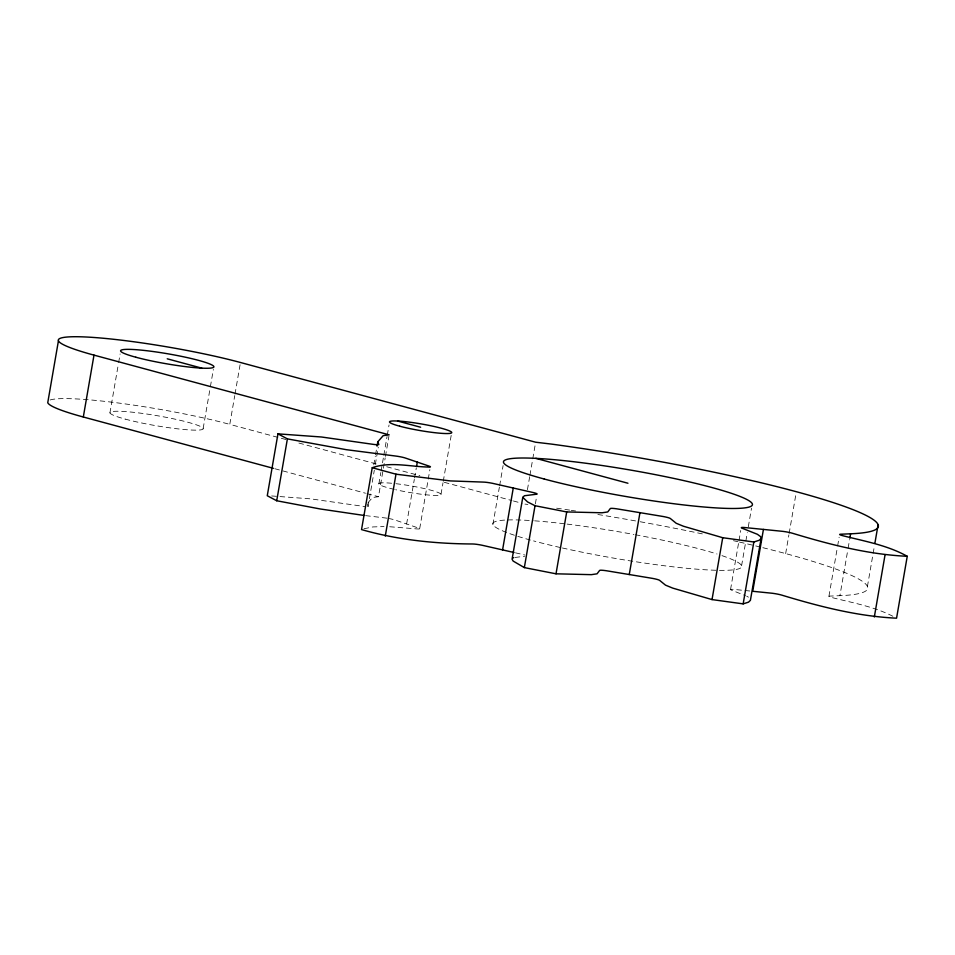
<?xml version="1.0" encoding="UTF-8"?>
<svg xmlns="http://www.w3.org/2000/svg" width="955" height="955" viewBox="0 0 955 955"><rect width="100%" height="100%" fill="white"/><g stroke="black" fill="none" stroke-linecap="round" stroke-linejoin="round"><path stroke-width="0.72" stroke-dasharray="4.78 3.58" d="M109.921 412.966L118.372 364.046M118.623 362.602L120.115 353.971M203.176 428.401L210.136 388.112M210.387 386.668L213.371 369.394M285.939 439.539L229.785 424.366L234.751 395.585M235.002 394.152L240.218 363.927M373.811 464.87L375.291 456.239M375.542 454.795L376.783 447.608M367.687 506.58A8.261 0.883 9.8 0 0 368.105 506.186L374.312 470.218M375.303 464.464L378.287 447.191M378.849 483.982L380.842 472.474M381.093 471.03L383.576 456.633M383.826 455.201L387.05 436.495M387.3 435.05L389.043 424.975M367.997 502.688L372.51 497.519L378.478 496.719L385.187 457.875M385.438 456.43L388.912 436.28M406.615 523.985L414.315 479.374M414.565 477.93L416.308 467.855M419.711 528.569L429.893 469.562M441.019 494.272L443.013 482.752M443.263 481.32L451.464 433.833M492.911 524.546L499.381 487.134M499.632 485.689L503.106 465.551M527.435 489.7L529.667 476.748M529.918 475.315L535.385 443.657M535.349 503.906L536.591 496.707M730.551 589.486L738.752 541.998M739.003 540.566L740.734 530.491M741.593 565.694L747.311 532.592M748.302 526.838L751.537 508.132M785.655 553.59L788.89 534.884M789.14 533.439L795.849 494.595M828.928 596.278L837.38 547.358M837.63 545.914L839.123 537.283M892.877 616.273C874.028 606.592 852.851 602.892 832.521 597.699A8.261 0.883 9.8 0 1 830.301 596.075L839.911 595.681L847.861 549.626M848.112 548.194L849.604 539.551M867.415 586.513L872.882 554.855M873.133 553.423L874.374 546.224M364.034 528.736L372.916 526.933L384.029 526.575M515.103 557.457L524.629 556.264M271.65 495.955L310.781 498.868L361.396 506.066A8.261 0.883 9.8 0 0 365.24 506.532M389.7 526.742L416.846 528.915A8.261 0.883 9.8 0 0 417.968 527.852L395.263 520.117A8.261 0.883 9.8 0 0 388.506 518.458M749.794 591.002L735.087 589.522A8.261 0.883 9.8 0 0 731.363 590.083L745.437 595.669M365.598 515.628L384.364 517.849A8.261 0.883 9.8 0 1 387.097 518.219M524.952 504.097L527.852 504.431M515.485 552.838L521.227 554.139A8.261 0.883 9.8 0 1 524.653 554.986M298.891 443.036L378.085 464.428M386.727 466.756L419.842 475.697M444.314 482.311L511.987 500.587M513.432 500.981L522.075 503.309M274.801 468.726L365.514 493.222M366.959 493.616L378.478 496.719M746.715 596.171L748.434 597.162M367.09 503.727L368.105 506.186M50.102 399.99A110.517 11.747 9.8 0 1 229.785 424.366M762.854 547.681A254.114 27.003 9.8 0 1 839.911 595.681M556.61 508.179A254.114 27.003 9.8 0 1 569.753 510.113M571.221 510.328A254.114 27.003 9.8 0 1 575.65 510.997M597.866 514.494A254.114 27.003 9.8 0 1 638.728 521.49M640.196 521.752A254.114 27.003 9.8 0 1 702.617 533.941M733.452 540.685A254.114 27.003 9.8 0 1 737.976 541.724M739.48 542.07A254.114 27.003 9.8 0 1 761.433 547.334M721.956 555.631A126.299 13.418 9.8 0 1 709.911 570.028A126.299 13.418 9.8 0 1 561.624 547.812M560.251 547.502A126.299 13.418 9.8 0 1 533.558 540.912M530.419 540.053A126.299 13.418 9.8 0 1 508.036 533.009M506.639 532.484A126.299 13.418 9.8 0 1 506.592 519.998M507.75 519.95A126.299 13.418 9.8 0 1 533.212 520.726M534.645 520.833A126.299 13.418 9.8 0 1 565.647 523.913M567.139 524.104A126.299 13.418 9.8 0 1 633.941 534.478M635.338 534.74A126.299 13.418 9.8 0 1 717.026 554.007M395.931 483.696A31.575 3.354 9.8 0 1 441.055 494.451A31.575 3.354 9.8 0 1 395.692 489.724M394.272 489.39A31.575 3.354 9.8 0 1 393.102 483.385M125.165 419.102A47.368 5.038 9.8 0 0 202.162 429.559A47.368 5.038 9.8 0 0 142.319 413.396A47.368 5.038 9.8 0 0 125.165 419.102"/><path stroke-width="1.43" d="M58.434 340.804L47.75 402.688A110.517 11.747 9.8 0 0 83.312 417.001L273.369 468.332M83.312 417.001L93.996 355.129A110.517 11.747 9.8 0 1 86.607 337.031A110.517 11.747 9.8 0 1 240.469 362.494L535.636 442.213L551.596 444.111A254.114 27.003 9.8 0 1 819.104 498.176A254.114 27.003 9.8 0 1 850.595 533.797L849.855 538.119M93.996 355.129L389.163 434.847L383.194 435.647L377.786 441.843L378.789 444.314A8.261 0.883 9.8 0 1 372.08 444.194L321.465 436.996L277.953 433.857L267.269 495.74L276.711 500.754L320.247 508.979L364.165 515.461M276.711 500.754L287.395 438.882L277.953 433.857M287.395 438.882L346.199 449.662L395.06 455.965A8.261 0.883 9.8 0 1 405.947 458.233L428.652 465.968A8.261 0.883 9.8 0 1 427.53 467.031C409.349 466.518 389.986 461.444 372.235 467.711L361.539 529.583C397.483 539.885 435.265 543.789 472.618 543.98A8.261 0.883 9.8 0 1 483.922 545.663L514.053 552.503M377.034 446.164L377.786 441.843M385.283 536.077L395.979 474.193L372.235 467.711M416.559 466.422L417.299 462.101M502.581 549.901L513.265 488.017M395.979 474.193L450.33 480.914L483.314 482.096A8.261 0.883 9.8 0 1 494.606 483.791L531.923 492.255A8.261 0.883 9.8 0 1 536.674 494.213L524.426 495.74L522.779 497.364L512.083 559.236L513.169 561.086L524.343 567.604L556.013 573.812L591.36 574.659L597.054 573.824L599.633 570.422A8.261 0.883 9.8 0 1 608.311 571.066L650.224 578.002A8.261 0.883 9.8 0 1 659.583 580.342L665.516 585.152L672.762 588.125L712.024 599.585L743.157 603.87L748.517 602.163L750.403 600.349L761.099 538.465L760.717 536.734L757.411 534.299L742.047 528.199A8.261 0.883 9.8 0 1 745.771 527.649L781.071 531.183A8.261 0.883 9.8 0 1 792.531 533.272C829.847 544.553 868.214 554.497 907.25 556.299L896.566 618.183C857.53 616.369 819.163 606.425 781.847 595.144A8.261 0.883 9.8 0 0 770.387 593.067L752.731 591.288L763.427 529.416M524.343 567.604L535.027 505.72L527.614 501.96L522.779 497.364M556.013 573.812L566.709 511.94L602.056 512.775L607.738 511.952L610.317 508.538A8.261 0.883 9.8 0 1 618.995 509.194L660.908 516.13A8.261 0.883 9.8 0 1 670.279 518.458L676.212 523.28L683.446 526.241L722.72 537.713L753.841 541.986L759.201 540.279L761.099 538.465M629.261 574.54L639.957 512.656M712.024 599.585L722.72 537.713M743.157 603.87L753.841 541.986M874.876 543.347L878.111 524.641M874.326 616.978L885.01 555.106M512.632 558.138L513.742 557.625M850.595 533.797L840.985 534.203A8.261 0.883 9.8 0 0 843.205 535.815C864.872 541.282 887.493 545.281 907.25 556.299M535.027 505.72L566.709 511.94M167.232 358.805L201.792 368.141M397.59 421.024L420.63 427.243M535.803 458.352L627.948 483.242M544.243 479.028A126.299 13.418 9.8 0 0 749.591 506.902A126.299 13.418 9.8 0 0 589.999 463.796A126.299 13.418 9.8 0 0 544.243 479.028M399.703 426.193A31.575 3.354 9.8 0 0 451.035 433.164A31.575 3.354 9.8 0 0 411.139 422.385A31.575 3.354 9.8 0 0 399.703 426.193M135.849 357.23A47.368 5.038 9.8 0 0 212.858 367.675A47.368 5.038 9.8 0 0 153.003 351.512A47.368 5.038 9.8 0 0 135.849 357.23"/></g></svg>
